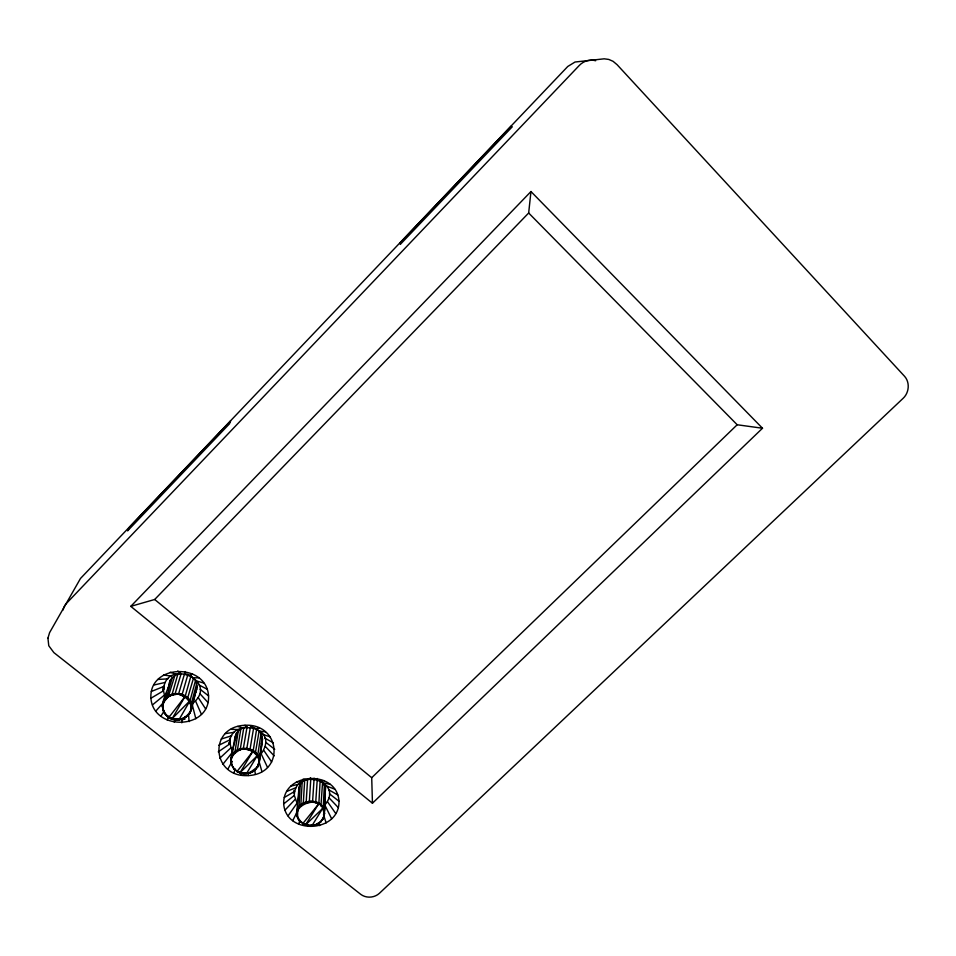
<?xml version="1.0" encoding="UTF-8"?>
<svg xmlns="http://www.w3.org/2000/svg" width="956" height="956" viewBox="0 0 956 956"><rect width="100%" height="100%" fill="white"/><g stroke="black" fill="none" stroke-linecap="round" stroke-linejoin="round"><path stroke-width="1.43" d="M175.426 719.749C182.751 719.342 177.147 720.716 175.45 719.306C169.033 718.697 163.082 713.57 162.938 706.878C162.771 691.2 187.388 689.384 191.164 703.891C194.116 715.339 178.593 724.433 168.889 717.49C162.281 711.862 169.929 718.577 172.032 718.972C172.881 720.908 198.406 718.016 175.426 719.593L182.214 719.032L188.129 715.518L182.07 718.816L175.45 719.306M191.009 675.749L195.55 680.409L197.211 686.36L190.113 712.949C166.87 731.531 201.047 710.105 190.005 700.736C184.639 691.511 169.451 691.045 163.99 700.401C166.225 694.952 174.984 695.227 178.7 693.626L184.627 673.478L191.009 675.749L185.213 696.171L172.211 718.565C169.427 720.442 160.584 707.715 166.356 715.363M168.961 684.962C169.26 678.652 175.187 673.956 181.198 673.43L175.151 693.578C164.958 696.446 158.063 705.922 166.225 715.375M248.13 775.579C285.127 773.99 281.148 723.202 244.963 725.269C207.811 726.799 211.862 777.754 248.13 775.579L248.237 772.818M305.514 824.944L318.862 803.494L320.164 780.299L322.578 782.247L325.47 787.385L324.18 816.615L320.547 821.706L315.205 824.885L308.812 825.649L302.538 823.546L308.776 825.769L315.205 824.885M324.395 813.532L324.263 816.448L322.435 819.376M324.538 810.616L325.195 796.061M324.18 816.615L325.47 787.385M324.383 784.661L323.2 807.94L305.777 824.705C277.144 809.887 326.725 786.896 323.642 816.723M322.578 782.247L320.917 806.028M317.284 778.913L315.695 802.765M150.917 698.238C148.754 663.775 206.4 662.448 208.551 695.86C210.248 729.942 153.45 731.232 150.917 698.238L163.488 690.794C164.181 656.939 220.406 680.302 192.933 703.21M314.118 778.196L312.552 802.06M172.032 718.972L168.889 717.382L184.843 696.781C189.276 699.553 191.965 705.038 190.614 710.212L191.284 703.724M310.831 778.172L309.314 802.036M307.617 778.841L306.147 802.705M304.677 780.18L303.243 804.02M181.795 722.808L182.142 718.362M303.853 780.825L302.18 782.104L300.781 805.908M222.939 764.226L232.786 751.775C215.805 716.976 283.669 721.84 261.155 753.818L267.513 767.393M297.746 807.569L297.591 816.591M298.356 800.268L298.714 795.894M302.18 782.104L300.268 784.482L298.893 808.262M298.69 819.268L297.017 816.316L296.659 813.353L299.061 787.206L300.268 784.482M293.958 793.181L294.03 790.409M283.693 803.877C282.51 771.839 337.121 769.245 338.986 801.236C339.75 832.927 285.94 835.496 283.693 803.877L294.305 795.44C294.807 766.449 345.176 781.052 324.801 804.988L331.648 818.802M130.781 606.355L154.693 599.484L528.668 212.997L530.962 191.535L762.506 428.24L372.446 803.231L130.781 606.355L530.962 191.535M163.524 687.997L164.074 686.288L163.213 690.579L163.165 687.173M163.548 689.754L164.205 687.161M170.395 680.051C168.674 690.925 158.911 702.062 164.193 712.758L162.389 706.508L166.691 692.825M187.543 715.482C191.989 712.447 191.845 705.409 190.005 700.736L195.55 680.409M191.212 710.141L197.211 686.36M229.799 738.414L229.799 741.713M231.651 764.167C228.902 755.455 237.948 750.591 243.386 748.273L247.102 726.68L240.864 728.723L236.419 733.144C235.809 745.202 222.76 766.784 240.147 772.556L253.197 750.759L256.674 728.902L254.702 727.946M231.256 761.239C230.384 740.314 267.967 748.058 257.092 767.118C244.366 778.017 240.864 773.703 234.698 769.353M234.818 738.904L236.419 733.144M236.885 771.492L243.266 773.535L249.791 772.771M256.674 728.902L261.048 733.407L262.577 739.191L258.957 764.143L257.092 767.118M243.386 749.205L246.708 749.241L250.46 726.715M258.144 764.059L257.714 766.999L255.204 769.508M262.207 736.216L258.849 764.298L257.606 767.142M261.048 733.407L257.702 755.36L240.147 772.556L246.588 773.44L257.176 755.802L252.85 751.38L246.708 749.241M259.16 730.922L255.312 753.352M294.006 792.058L294.125 791.233M298.607 790.086L299.061 787.206M323.785 811.058C322.889 795.5 292.405 799.539 297.077 816.484M322.698 808.382L312.062 825.542L308.776 825.769M243.84 727.361L240.171 749.886M240.864 728.723L237.219 751.237M238.343 730.695L234.734 753.173M231.149 764.071L231.615 761.155M235.224 735.941L230.743 761.024M229.261 742.406L228.89 744.258L230.253 740.075M240.804 775.065L241.366 772.34M190.961 710.224L191.738 706.866M174.315 722.258L174.984 719.569M191.104 704.452L196.781 683.301M193.59 677.84L187.4 698.836L182.082 694.654L187.962 674.267M177.876 674.123L171.853 695.191M174.852 675.51L168.591 695.729C167.503 698.812 161.875 702.385 162.389 706.508M167.551 690.089L168.842 685.978M172.307 677.529L166.356 698.561M298.619 824.263L299.909 820.308M182.082 694.654C171.877 690.925 157.465 700.557 164.36 712.794M233.873 772.89L235.331 768.994M249.922 749.982L253.71 727.468L251.548 726.966M164.097 688.033L163.213 689.563M163.99 700.401L162.771 703.365M195.633 692.264L196.816 689.407M318.097 823.57L315.325 825.064M167.181 719.988L168.83 716.163M261.346 743.995L262.147 742.143L258.957 764.143L258.275 764.394M297.686 810.927C299.132 798.846 321.419 797.794 324.323 810.724M322.722 819.423C333.907 793.229 282.928 799.371 300.495 821.61M324.741 813.496L324.108 813.891M318.408 823.737L321.025 821.658L318.276 823.725M292.715 820.69L298.021 810.126M322.925 819.376L320.547 821.706M258.897 758.239C256.913 746.218 235.893 744.915 232.846 755.575M227.779 769.198L232.177 761.43M251.5 727.361L252.36 725.831M178.939 719.808L189.897 700.927M259.399 761.107L258.706 761.478M160.895 716.163L163.858 711.515M250.018 773.01L253.137 771.516L249.922 772.962M255.646 769.628L252.719 771.432M288.055 815.874L297.053 803.1L294.305 795.44M190.113 712.949L187.818 715.614M237.172 771.313L252.85 751.38M255.455 769.628C272.221 748.859 227.217 739 231.352 764.155M300.256 821.718L302.873 823.51L318.539 804.115M155.876 711.025L163.679 702.23M284.972 810.15L295.105 799.431M372.446 803.231L371.717 777.718L737.184 424.763L762.506 428.24M219.701 758.311L230.743 747.998M152.47 704.907L164.456 695.036L163.488 690.794M218.279 751.846L229.846 743.876M191.164 703.891L190.567 704.202L187.878 698.298M168.865 696.577C177.685 689.73 191.355 697.784 191.618 707.022M284.291 797.495L294.687 791.377M189.886 675.33L192.491 673.896M218.793 745.274L230.181 739.693M315.743 779.319L317.452 778.507M168.889 717.49L172.104 718.828L169.14 717.275M286.752 791.437L296.264 787.529M151.323 691.475L163.763 686.48M221.206 739.048L231.722 735.738M290.899 786.131L298.905 784.159M153.689 685.07L165.269 682.417M255.933 728.783L259.351 728.066M232.822 766.915L234.316 769.461M225.365 733.599L234.363 732.284M296.456 781.948L302.431 781.506M157.848 679.465L167.909 678.856M246.636 773.655L243.314 773.261M320.069 780.682L324.251 780.658M193.889 677.816L198.788 677.816M312.098 825.745L305.777 824.705L308.86 825.387M230.982 729.297L237.936 729.559M175.115 693.805L178.581 694.187L184.843 696.781L178.653 693.853M259.805 731.173L265.457 731.854M163.512 675.056L171.506 676.071M178.808 719.51L172.211 718.565L189.336 701.357L185.213 696.171M303.052 779.164L306.613 779.738M323.821 783L330.167 784.302M197.056 681.126L203.771 683.026M237.662 726.464L242.179 727.755M262.852 734.387L270.249 736.897M170.299 672.164L175.82 674.231M326.761 786.107L334.779 789.19M236.992 771.468L239.944 772.926L236.873 771.384M302.538 823.546L305.657 824.944L302.873 823.51M199.171 685.046L207.094 689.192M264.872 738.175L273.404 742.86M328.685 789.787L337.791 794.962M200.115 689.288L208.551 695.86M265.72 742.298L274.731 749.325M329.45 793.779L338.986 801.236M154.693 599.484L371.717 777.718M177.744 670.969L180.529 673.466M244.963 725.269L246.803 727.002M528.668 212.997L737.184 424.763M329.031 797.83L338.305 807.593M310.21 777.993L311.154 778.997M265.362 746.457L274.145 755.861M199.804 693.578L208.049 702.588M234.471 769.461L231.101 763.916M300.1 821.706L298.224 819.256M327.442 801.642L335.795 813.58M263.796 750.388L271.671 762.016M198.274 697.617L205.636 708.922M164.456 695.036L165.89 697.629M195.621 701.142L201.477 714.443M257.176 755.802L258.323 758.562M323.486 814.572L326.127 822.913M258.789 760.629L261.944 771.612M192.383 705.253L195.849 718.769M319.196 822.937L319.603 825.649M254.798 770.01L255.336 774.396M188.511 714.395L189.133 721.625M185.309 671.554L185.333 673.849M595.672 60.742A17.865 16.79 -77.6 0 0 579.264 65.486L66.573 603.26A16.061 14.412 14.2 0 0 63.12 609.94M47.943 638.142L48.768 645.742L53.871 652.613L360.711 894.326C366.172 898.473 374.358 897.947 379.377 893.346L903.181 398.27C909.096 392.749 910.1 382.591 904.651 376.401L617.086 64.685L613.047 61.303L608.793 59.439L604.204 58.818L575.034 62.02L567.78 66.466L80.483 578.476L49.593 632.633L47.943 638.142M230.527 421.046L229.476 423.819L127.578 530.855L129.43 527.27L230.527 421.046M510.958 126.395L399.955 243.027L400.313 244.378L512.285 126.766L510.958 126.395M302.694 823.654L305.562 825.064L302.694 823.654"/></g></svg>
